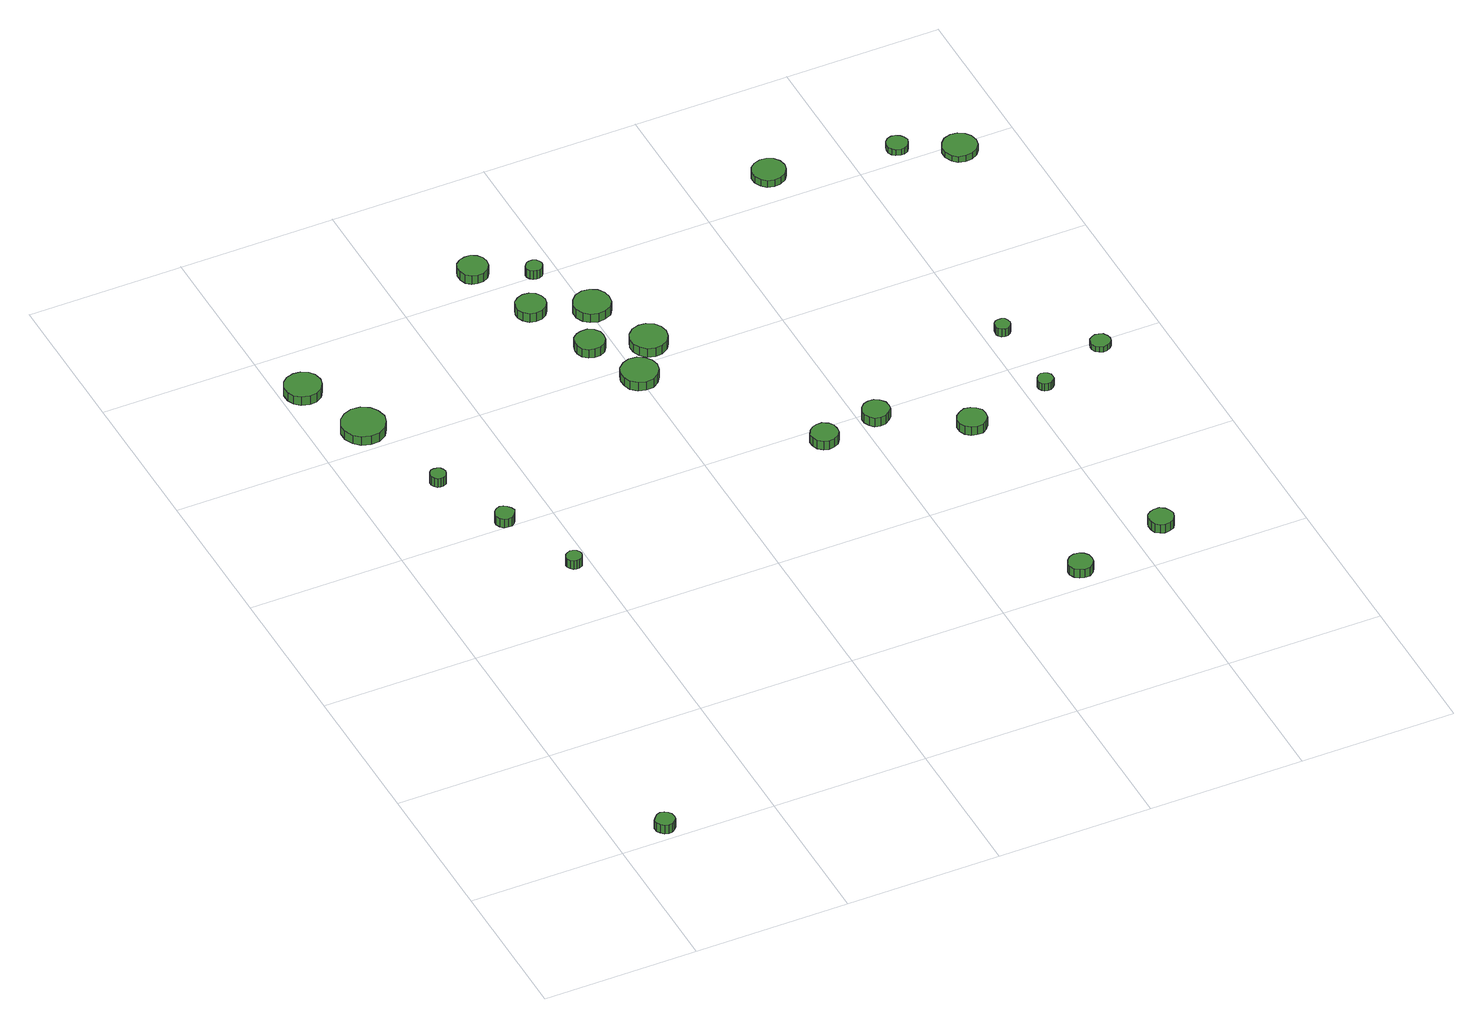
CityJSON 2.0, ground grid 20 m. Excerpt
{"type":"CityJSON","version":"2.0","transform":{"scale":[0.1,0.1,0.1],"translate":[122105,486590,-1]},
"CityObjects":{
"tree1":{"type":"SolitaryVegetationObject","attributes":{"function":"something"},"geometry":[{"type":"MultiSurface","lod":"1","boundaries":[[[0,1,2,3,4,5,6,7,8,9,10,11,12,13,14]],[[15,16,17,18,19,20,21,22,23,24,25,26,27,28,29]],[[0,29,28,1]],[[1,28,27,2]],[[2,27,26,3]],[[3,26,25,4]],[[4,25,24,5]],[[5,24,23,6]],[[6,23,22,7]],[[7,22,21,8]],[[8,21,20,9]],[[9,20,19,10]],[[10,19,18,11]],[[11,18,17,12]],[[12,17,16,13]],[[13,16,15,14]],[[14,15,29,0]]]}]},
"tree2":{"type":"SolitaryVegetationObject","attributes":{"function":"something"},"geometry":[{"type":"MultiSurface","lod":"1","boundaries":[[[30,31,32,33,34,35,36,37,38,39,40,41,42,43,44]],[[45,46,47,48,49,50,51,52,53,54,55,56,57,58,59]],[[30,59,58,31]],[[31,58,57,32]],[[32,57,56,33]],[[33,56,55,34]],[[34,55,54,35]],[[35,54,53,36]],[[36,53,52,37]],[[37,52,51,38]],[[38,51,50,39]],[[39,50,49,40]],[[40,49,48,41]],[[41,48,47,42]],[[42,47,46,43]],[[43,46,45,44]],[[44,45,59,30]]]}]},
"tree3":{"type":"SolitaryVegetationObject","attributes":{"function":"something"},"geometry":[{"type":"MultiSurface","lod":"1","boundaries":[[[60,61,62,63,64,65,66,67,68,69,70,71,72,73,74]],[[75,76,77,78,79,80,81,82,83,84,85,86,87,88,89]],[[60,89,88,61]],[[61,88,87,62]],[[62,87,86,63]],[[63,86,85,64]],[[64,85,84,65]],[[65,84,83,66]],[[66,83,82,67]],[[67,82,81,68]],[[68,81,80,69]],[[69,80,79,70]],[[70,79,78,71]],[[71,78,77,72]],[[72,77,76,73]],[[73,76,75,74]],[[74,75,89,60]]]}]},
"tree4":{"type":"SolitaryVegetationObject","attributes":{"function":"something"},"geometry":[{"type":"MultiSurface","lod":"1","boundaries":[[[90,91,92,93,94,95,96,97,98,99,100,101,102,103,104]],[[105,106,107,108,109,110,111,112,113,114,115,116,117,118,119]],[[90,119,118,91]],[[91,118,117,92]],[[92,117,116,93]],[[93,116,115,94]],[[94,115,114,95]],[[95,114,113,96]],[[96,113,112,97]],[[97,112,111,98]],[[98,111,110,99]],[[99,110,109,100]],[[100,109,108,101]],[[101,108,107,102]],[[102,107,106,103]],[[103,106,105,104]],[[104,105,119,90]]]}]},
"tree5":{"type":"SolitaryVegetationObject","attributes":{"function":"something"},"geometry":[{"type":"MultiSurface","lod":"1","boundaries":[[[120,121,122,123,124,125,126,127,128,129,130,131,132,133,134]],[[135,136,137,138,139,140,141,142,143,144,145,146,147,148,149]],[[120,149,148,121]],[[121,148,147,122]],[[122,147,146,123]],[[123,146,145,124]],[[124,145,144,125]],[[125,144,143,126]],[[126,143,142,127]],[[127,142,141,128]],[[128,141,140,129]],[[129,140,139,130]],[[130,139,138,131]],[[131,138,137,132]],[[132,137,136,133]],[[133,136,135,134]],[[134,135,149,120]]]}]},
"tree6":{"type":"SolitaryVegetationObject","attributes":{"function":"something"},"geometry":[{"type":"MultiSurface","lod":"1","boundaries":[[[150,151,152,153,154,155,156,157,158,159,160,161,162,163,164]],[[165,166,167,168,169,170,171,172,173,174,175,176,177,178,179]],[[150,179,178,151]],[[151,178,177,152]],[[152,177,176,153]],[[153,176,175,154]],[[154,175,174,155]],[[155,174,173,156]],[[156,173,172,157]],[[157,172,171,158]],[[158,171,170,159]],[[159,170,169,160]],[[160,169,168,161]],[[161,168,167,162]],[[162,167,166,163]],[[163,166,165,164]],[[164,165,179,150]]]}]},
"tree7":{"type":"SolitaryVegetationObject","attributes":{"function":"something"},"geometry":[{"type":"MultiSurface","lod":"1","boundaries":[[[180,181,182,183,184,185,186,187,188,189,190,191,192,193,194]],[[195,196,197,198,199,200,201,202,203,204,205,206,207,208,209]],[[180,209,208,181]],[[181,208,207,182]],[[182,207,206,183]],[[183,206,205,184]],[[184,205,204,185]],[[185,204,203,186]],[[186,203,202,187]],[[187,202,201,188]],[[188,201,200,189]],[[189,200,199,190]],[[190,199,198,191]],[[191,198,197,192]],[[192,197,196,193]],[[193,196,195,194]],[[194,195,209,180]]]}]},
"tree8":{"type":"SolitaryVegetationObject","attributes":{"function":"something"},"geometry":[{"type":"MultiSurface","lod":"1","boundaries":[[[210,211,212,213,214,215,216,217,218,219,220,221,222,223,224]],[[225,226,227,228,229,230,231,232,233,234,235,236,237,238,239]],[[210,239,238,211]],[[211,238,237,212]],[[212,237,236,213]],[[213,236,235,214]],[[214,235,234,215]],[[215,234,233,216]],[[216,233,232,217]],[[217,232,231,218]],[[218,231,230,219]],[[219,230,229,220]],[[220,229,228,221]],[[221,228,227,222]],[[222,227,226,223]],[[223,226,225,224]],[[224,225,239,210]]]}]},
"tree9":{"type":"SolitaryVegetationObject","attributes":{"function":"something"},"geometry":[{"type":"MultiSurface","lod":"1","boundaries":[[[240,241,242,243,244,245,246,247,248,249,250,251,252,253,254]],[[255,256,257,258,259,260,261,262,263,264,265,266,267,268,269]],[[240,269,268,241]],[[241,268,267,242]],[[242,267,266,243]],[[243,266,265,244]],[[244,265,264,245]],[[245,264,263,246]],[[246,263,262,247]],[[247,262,261,248]],[[248,261,260,249]],[[249,260,259,250]],[[250,259,258,251]],[[251,258,257,252]],[[252,257,256,253]],[[253,256,255,254]],[[254,255,269,240]]]}]},
"tree10":{"type":"SolitaryVegetationObject","attributes":{"function":"something"},"geometry":[{"type":"MultiSurface","lod":"1","boundaries":[[[270,271,272,273,274,275,276,277,278,279,280,281,282,283,284]],[[285,286,287,288,289,290,291,292,293,294,295,296,297,298,299]],[[270,299,298,271]],[[271,298,297,272]],[[272,297,296,273]],[[273,296,295,274]],[[274,295,294,275]],[[275,294,293,276]],[[276,293,292,277]],[[277,292,291,278]],[[278,291,290,279]],[[279,290,289,280]],[[280,289,288,281]],[[281,288,287,282]],[[282,287,286,283]],[[283,286,285,284]],[[284,285,299,270]]]}]},
"tree11":{"type":"SolitaryVegetationObject","attributes":{"function":"something"},"geometry":[{"type":"MultiSurface","lod":"1","boundaries":[[[300,301,302,303,304,305,306,307,308,309,310,311,312,313,314]],[[315,316,317,318,319,320,321,322,323,324,325,326,327,328,329]],[[300,329,328,301]],[[301,328,327,302]],[[302,327,326,303]],[[303,326,325,304]],[[304,325,324,305]],[[305,324,323,306]],[[306,323,322,307]],[[307,322,321,308]],[[308,321,320,309]],[[309,320,319,310]],[[310,319,318,311]],[[311,318,317,312]],[[312,317,316,313]],[[313,316,315,314]],[[314,315,329,300]]]}]},
"tree12":{"type":"SolitaryVegetationObject","attributes":{"function":"something"},"geometry":[{"type":"MultiSurface","lod":"1","boundaries":[[[330,331,332,333,334,335,336,337,338,339,340,341,342,343,344]],[[345,346,347,348,349,350,351,352,353,354,355,356,357,358,359]],[[330,359,358,331]],[[331,358,357,332]],[[332,357,356,333]],[[333,356,355,334]],[[334,355,354,335]],[[335,354,353,336]],[[336,353,352,337]],[[337,352,351,338]],[[338,351,350,339]],[[339,350,349,340]],[[340,349,348,341]],[[341,348,347,342]],[[342,347,346,343]],[[343,346,345,344]],[[344,345,359,330]]]}]},
"tree13":{"type":"SolitaryVegetationObject","attributes":{"function":"something"},"geometry":[{"type":"MultiSurface","lod":"1","boundaries":[[[360,361,362,363,364,365,366,367,368,369,370,371,372,373,374]],[[375,376,377,378,379,380,381,382,383,384,385,386,387,388,389]],[[360,389,388,361]],[[361,388,387,362]],[[362,387,386,363]],[[363,386,385,364]],[[364,385,384,365]],[[365,384,383,366]],[[366,383,382,367]],[[367,382,381,368]],[[368,381,380,369]],[[369,380,379,370]],[[370,379,378,371]],[[371,378,377,372]],[[372,377,376,373]],[[373,376,375,374]],[[374,375,389,360]]]}]},
"tree14":{"type":"SolitaryVegetationObject","attributes":{"function":"something"},"geometry":[{"type":"MultiSurface","lod":"1","boundaries":[[[390,391,392,393,394,395,396,397,398,399,400,401,402,403,404]],[[405,406,407,408,409,410,411,412,413,414,415,416,417,418,419]],[[390,419,418,391]],[[391,418,417,392]],[[392,417,416,393]],[[393,416,415,394]],[[394,415,414,395]],[[395,414,413,396]],[[396,413,412,397]],[[397,412,411,398]],[[398,411,410,399]],[[399,410,409,400]],[[400,409,408,401]],[[401,408,407,402]],[[402,407,406,403]],[[403,406,405,404]],[[404,405,419,390]]]}]},
"tree15":{"type":"SolitaryVegetationObject","attributes":{"function":"something"},"geometry":[{"type":"MultiSurface","lod":"1","boundaries":[[[420,421,422,423,424,425,426,427,428,429,430,431,432,433,434]],[[435,436,437,438,439,440,441,442,443,444,445,446,447,448,449]],[[420,449,448,421]],[[421,448,447,422]],[[422,447,446,423]],[[423,446,445,424]],[[424,445,444,425]],[[425,444,443,426]],[[426,443,442,427]],[[427,442,441,428]],[[428,441,440,429]],[[429,440,439,430]],[[430,439,438,431]],[[431,438,437,432]],[[432,437,436,433]],[[433,436,435,434]],[[434,435,449,420]]]}]},
"tree16":{"type":"SolitaryVegetationObject","attributes":{"function":"something"},"geometry":[{"type":"MultiSurface","lod":"1","boundaries":[[[450,451,452,453,454,455,456,457,458,459,460,461,462,463,464]],[[465,466,467,468,469,470,471,472,473,474,475,476,477,478,479]],[[450,479,478,451]],[[451,478,477,452]],[[452,477,476,453]],[[453,476,475,454]],[[454,475,474,455]],[[455,474,473,456]],[[456,473,472,457]],[[457,472,471,458]],[[458,471,470,459]],[[459,470,469,460]],[[460,469,468,461]],[[461,468,467,462]],[[462,467,466,463]],[[463,466,465,464]],[[464,465,479,450]]]}]},
"tree17":{"type":"SolitaryVegetationObject","attributes":{"function":"something"},"geometry":[{"type":"MultiSurface","lod":"1","boundaries":[[[480,481,482,483,484,485,486,487,488,489,490,491,492,493,494]],[[495,496,497,498,499,500,501,502,503,504,505,506,507,508,509]],[[480,509,508,481]],[[481,508,507,482]],[[482,507,506,483]],[[483,506,505,484]],[[484,505,504,485]],[[485,504,503,486]],[[486,503,502,487]],[[487,502,501,488]],[[488,501,500,489]],[[489,500,499,490]],[[490,499,498,491]],[[491,498,497,492]],[[492,497,496,493]],[[493,496,495,494]],[[494,495,509,480]]]}]},
"tree18":{"type":"SolitaryVegetationObject","attributes":{"function":"something"},"geometry":[{"type":"MultiSurface","lod":"1","boundaries":[[[510,511,512,513,514,515,516,517,518,519,520,521,522,523,524]],[[525,526,527,528,529,530,531,532,533,534,535,536,537,538,539]],[[510,539,538,511]],[[511,538,537,512]],[[512,537,536,513]],[[513,536,535,514]],[[514,535,534,515]],[[515,534,533,516]],[[516,533,532,517]],[[517,532,531,518]],[[518,531,530,519]],[[519,530,529,520]],[[520,529,528,521]],[[521,528,527,522]],[[522,527,526,523]],[[523,526,525,524]],[[524,525,539,510]]]}]},
"tree19":{"type":"SolitaryVegetationObject","attributes":{"function":"something"},"geometry":[{"type":"MultiSurface","lod":"1","boundaries":[[[540,541,542,543,544,545,546,547,548,549,550,551,552,553,554]],[[555,556,557,558,559,560,561,562,563,564,565,566,567,568,569]],[[540,569,568,541]],[[541,568,567,542]],[[542,567,566,543]],[[543,566,565,544]],[[544,565,564,545]],[[545,564,563,546]],[[546,563,562,547]],[[547,562,561,548]],[[548,561,560,549]],[[549,560,559,550]],[[550,559,558,551]],[[551,558,557,552]],[[552,557,556,553]],[[553,556,555,554]],[[554,555,569,540]]]}]},
"tree20":{"type":"SolitaryVegetationObject","attributes":{"function":"something"},"geometry":[{"type":"MultiSurface","lod":"1","boundaries":[[[570,571,572,573,574,575,576,577,578,579,580,581,582,583,584]],[[585,586,587,588,589,590,591,592,593,594,595,596,597,598,599]],[[570,599,598,571]],[[571,598,597,572]],[[572,597,596,573]],[[573,596,595,574]],[[574,595,594,575]],[[575,594,593,576]],[[576,593,592,577]],[[577,592,591,578]],[[578,591,590,579]],[[579,590,589,580]],[[580,589,588,581]],[[581,588,587,582]],[[582,587,586,583]],[[583,586,585,584]],[[584,585,599,570]]]}]},
"tree21":{"type":"SolitaryVegetationObject","attributes":{"function":"something"},"geometry":[{"type":"MultiSurface","lod":"1","boundaries":[[[600,601,602,603,604,605,606,607,608,609,610,611,612,613,614]],[[615,616,617,618,619,620,621,622,623,624,625,626,627,628,629]],[[600,629,628,601]],[[601,628,627,602]],[[602,627,626,603]],[[603,626,625,604]],[[604,625,624,605]],[[605,624,623,606]],[[606,623,622,607]],[[607,622,621,608]],[[608,621,620,609]],[[609,620,619,610]],[[610,619,618,611]],[[611,618,617,612]],[[612,617,616,613]],[[613,616,615,614]],[[614,615,629,600]]]}]},
"tree22":{"type":"SolitaryVegetationObject","attributes":{"function":"something"},"geometry":[{"type":"MultiSurface","lod":"1","boundaries":[[[630,631,632,633,634,635,636,637,638,639,640,641,642,643,644]],[[645,646,647,648,649,650,651,652,653,654,655,656,657,658,659]],[[630,659,658,631]],[[631,658,657,632]],[[632,657,656,633]],[[633,656,655,634]],[[634,655,654,635]],[[635,654,653,636]],[[636,653,652,637]],[[637,652,651,638]],[[638,651,650,639]],[[639,650,649,640]],[[640,649,648,641]],[[641,648,647,642]],[[642,647,646,643]],[[643,646,645,644]],[[644,645,659,630]]]}]},
"tree23":{"type":"SolitaryVegetationObject","attributes":{"function":"something"},"geometry":[{"type":"MultiSurface","lod":"1","boundaries":[[[660,661,662,663,664,665,666,667,668,669,670,671,672,673,674]],[[675,676,677,678,679,680,681,682,683,684,685,686,687,688,689]],[[660,689,688,661]],[[661,688,687,662]],[[662,687,686,663]],[[663,686,685,664]],[[664,685,684,665]],[[665,684,683,666]],[[666,683,682,667]],[[667,682,681,668]],[[668,681,680,669]],[[669,680,679,670]],[[670,679,678,671]],[[671,678,677,672]],[[672,677,676,673]],[[673,676,675,674]],[[674,675,689,660]]]}]},
"tree24":{"type":"SolitaryVegetationObject","attributes":{"function":"something"},"geometry":[{"type":"MultiSurface","lod":"1","boundaries":[[[690,691,692,693,694,695,696,697,698,699,700,701,702,703,704]],[[705,706,707,708,709,710,711,712,713,714,715,716,717,718,719]],[[690,719,718,691]],[[691,718,717,692]],[[692,717,716,693]],[[693,716,715,694]],[[694,715,714,695]],[[695,714,713,696]],[[696,713,712,697]],[[697,712,711,698]],[[698,711,710,699]],[[699,710,709,700]],[[700,709,708,701]],[[701,708,707,702]],[[702,707,706,703]],[[703,706,705,704]],[[704,705,719,690]]]}]}
},
"vertices":[
[79,22,18],[78,27,18],[75,31,18],[71,34,18],[66,35,18],[61,33,18],[57,29,18],[54,25,18],[54,19,18],[57,15,18],[61,11,18],[66,9,18],[71,10,18],[75,13,18],[78,17,18],[78,17,5],[75,13,5],[71,10,5],[66,9,5],[61,11,5],[57,15,5],[54,19,5],[54,25,5],[57,29,5],[61,33,5],[66,35,5],[71,34,5],[75,31,5],[78,27,5],[79,22,5],
[48,919,27],[46,929,27],[41,936,27],[32,941,27],[23,942,27],[13,939,27],[6,933,27],[2,924,27],[2,914,27],[6,905,27],[13,899,27],[23,896,27],[32,897,27],[41,902,27],[46,910,27],[46,910,14],[41,902,14],[32,897,14],[23,896,14],[13,899,14],[6,905,14],[2,914,14],[2,924,14],[6,933,14],[13,939,14],[23,942,14],[32,941,14],[41,936,14],[46,929,14],[48,919,14],
[87,825,27],[84,837,27],[78,846,27],[68,852,27],[56,853,27],[45,849,27],[37,842,27],[32,831,27],[32,820,27],[37,809,27],[45,802,27],[56,798,27],[68,799,27],[78,805,27],[84,814,27],[84,814,14],[78,805,14],[68,799,14],[56,798,14],[45,802,14],[37,809,14],[32,820,14],[32,831,14],[37,842,14],[45,849,14],[56,853,14],[68,852,14],[78,846,14],[84,837,14],[87,825,14],
[108,703,26],[107,707,26],[105,710,26],[101,712,26],[97,713,26],[93,712,26],[90,709,26],[88,705,26],[88,701,26],[90,697,26],[93,694,26],[97,693,26],[101,693,26],[105,695,26],[107,699,26],[107,699,13],[105,695,13],[101,693,13],[97,693,13],[93,694,13],[90,697,13],[88,701,13],[88,705,13],[90,709,13],[93,712,13],[97,713,13],[101,712,13],[105,710,13],[107,707,13],[108,703,13],
[149,600,29],[147,605,29],[144,609,29],[140,612,29],[135,613,29],[130,611,29],[126,607,29],[124,603,29],[124,598,29],[126,593,29],[130,589,29],[135,588,29],[140,588,29],[144,591,29],[147,595,29],[147,595,16],[144,591,16],[140,588,16],[135,588,16],[130,589,16],[126,593,16],[124,598,16],[124,603,16],[126,607,16],[130,611,16],[135,613,16],[140,612,16],[144,609,16],[147,605,16],[149,600,16],
[184,490,32],[183,494,32],[181,497,32],[177,499,32],[173,500,32],[169,498,32],[166,496,32],[164,492,32],[164,488,32],[166,484,32],[169,481,32],[173,480,32],[177,480,32],[181,482,32],[183,486,32],[183,486,19],[181,482,19],[177,480,19],[173,480,19],[169,481,19],[166,484,19],[164,488,19],[164,492,19],[166,496,19],[169,498,19],[173,500,19],[177,499,19],[181,497,19],[183,494,19],[184,490,19],
[321,1029,26],[320,1036,26],[315,1043,26],[308,1047,26],[300,1047,26],[293,1045,26],[287,1040,26],[284,1033,26],[284,1025,26],[287,1017,26],[293,1012,26],[300,1010,26],[308,1010,26],[315,1014,26],[320,1021,26],[320,1021,13],[315,1014,13],[308,1010,13],[300,1010,13],[293,1012,13],[287,1017,13],[284,1025,13],[284,1033,13],[287,1040,13],[293,1045,13],[300,1047,13],[308,1047,13],[315,1043,13],[320,1036,13],[321,1029,13],
[353,936,26],[351,944,26],[347,950,26],[340,954,26],[332,955,26],[324,952,26],[318,947,26],[315,940,26],[315,932,26],[318,925,26],[324,919,26],[332,917,26],[340,918,26],[347,922,26],[351,928,26],[351,928,13],[347,922,13],[340,918,13],[332,917,13],[324,919,13],[318,925,13],[315,932,13],[315,940,13],[318,947,13],[324,952,13],[332,955,13],[340,954,13],[347,950,13],[351,944,13],[353,936,13],
[386,845,27],[385,852,27],[380,859,27],[373,863,27],[365,863,27],[358,861,27],[352,856,27],[349,848,27],[349,841,27],[352,833,27],[358,828,27],[365,826,27],[373,826,27],[380,830,27],[385,837,27],[385,837,14],[380,830,14],[373,826,14],[365,826,14],[358,828,14],[352,833,14],[349,841,14],[349,848,14],[352,856,14],[358,861,14],[365,863,14],[373,863,14],[380,859,14],[385,852,14],[386,845,14],
[419,768,28],[417,777,28],[411,785,28],[403,790,28],[393,791,28],[384,788,28],[376,781,28],[373,772,28],[373,763,28],[376,754,28],[384,747,28],[393,744,28],[403,745,28],[411,750,28],[417,758,28],[417,758,15],[411,750,15],[403,745,15],[393,744,15],[384,747,15],[376,754,15],[373,763,15],[373,772,15],[376,781,15],[384,788,15],[393,791,15],[403,790,15],[411,785,15],[417,777,15],[419,768,15],
[379,998,25],[378,1002,25],[375,1006,25],[371,1008,25],[367,1008,25],[363,1007,25],[360,1004,25],[358,1000,25],[358,996,25],[360,992,25],[363,989,25],[367,988,25],[371,988,25],[375,990,25],[378,994,25],[378,994,12],[375,990,12],[371,988,12],[367,988,12],[363,989,12],[360,992,12],[358,996,12],[358,1000,12],[360,1004,12],[363,1007,12],[367,1008,12],[371,1008,12],[375,1006,12],[378,1002,12],[379,998,12],
[424,908,25],[422,917,25],[417,925,25],[408,930,25],[399,931,25],[389,928,25],[382,921,25],[378,913,25],[378,903,25],[382,894,25],[389,888,25],[399,885,25],[408,886,25],[417,890,25],[422,898,25],[422,898,12],[417,890,12],[408,886,12],[399,885,12],[389,888,12],[382,894,12],[378,903,12],[378,913,12],[382,921,12],[389,928,12],[399,931,12],[408,930,12],[417,925,12],[422,917,12],[424,908,12],
[456,820,27],[454,829,27],[449,837,27],[440,842,27],[431,843,27],[421,840,27],[414,833,27],[410,824,27],[410,815,27],[414,806,27],[421,799,27],[431,796,27],[440,797,27],[449,802,27],[454,810,27],[454,810,14],[449,802,14],[440,797,14],[431,796,14],[421,799,14],[414,806,14],[410,815,14],[410,824,14],[414,833,14],[421,840,14],[431,843,14],[440,842,14],[449,837,14],[454,829,14],[456,820,14],
[558,565,31],[557,572,31],[553,578,31],[546,582,31],[539,582,31],[533,580,31],[527,575,31],[524,569,31],[524,562,31],[527,555,31],[533,550,31],[539,548,31],[546,549,31],[553,552,31],[557,558,31],[557,558,18],[553,552,18],[546,549,18],[539,548,18],[533,550,18],[527,555,18],[524,562,18],[524,569,18],[527,575,18],[533,580,18],[539,582,18],[546,582,18],[553,578,18],[557,572,18],[558,565,18],
[727,220,29],[726,227,29],[722,232,29],[717,235,29],[710,236,29],[704,234,29],[699,229,29],[696,223,29],[696,217,29],[699,211,29],[704,207,29],[710,205,29],[717,205,29],[722,209,29],[726,214,29],[726,214,16],[722,209,16],[717,205,16],[710,205,16],[704,207,16],[699,211,16],[696,217,16],[696,223,16],[699,229,16],[704,234,16],[710,236,16],[717,235,16],[722,232,16],[726,227,16],[727,220,16],
[634,581,27],[633,588,27],[628,594,27],[622,598,27],[615,598,27],[608,596,27],[603,591,27],[600,585,27],[600,578,27],[603,571,27],[608,566,27],[615,564,27],[622,565,27],[628,569,27],[633,574,27],[633,574,14],[628,569,14],[622,565,14],[615,564,14],[608,566,14],[603,571,14],[600,578,14],[600,585,14],[603,591,14],[608,596,14],[615,598,14],[622,598,14],[628,594,14],[633,588,14],[634,581,14],
[733,522,23],[732,529,23],[727,535,23],[721,539,23],[713,540,23],[706,537,23],[700,532,23],[697,526,23],[697,518,23],[700,511,23],[706,506,23],[713,504,23],[721,504,23],[727,508,23],[732,514,23],[732,514,10],[727,508,10],[721,504,10],[713,504,10],[706,506,10],[700,511,10],[697,518,10],[697,526,10],[700,532,10],[706,537,10],[713,540,10],[721,539,10],[727,535,10],[732,529,10],[733,522,10],
[854,262,21],[852,268,21],[849,273,21],[843,277,21],[836,277,21],[830,275,21],[825,271,21],[823,265,21],[823,258,21],[825,252,21],[830,248,21],[836,246,21],[843,247,21],[849,250,21],[852,255,21],[852,255,8],[849,250,8],[843,247,8],[836,246,8],[830,248,8],[825,252,8],[823,258,8],[823,265,8],[825,271,8],[830,275,8],[836,277,8],[843,277,8],[849,273,8],[852,268,8],[854,262,8],
[837,553,18],[837,557,18],[834,561,18],[830,563,18],[826,564,18],[822,562,18],[819,559,18],[817,555,18],[817,551,18],[819,547,18],[822,544,18],[826,543,18],[830,543,18],[834,546,18],[837,549,18],[837,549,7],[834,546,7],[830,543,7],[826,543,7],[822,544,7],[819,547,7],[817,551,7],[817,555,7],[819,559,7],[822,562,7],[826,564,7],[830,563,7],[834,561,7],[837,557,7],[837,553,7],
[720,1040,20],[718,1049,20],[713,1056,20],[705,1060,20],[697,1061,20],[688,1058,20],[682,1053,20],[678,1045,20],[678,1036,20],[682,1028,20],[688,1022,20],[697,1020,20],[705,1021,20],[713,1025,20],[718,1032,20],[718,1032,10],[713,1025,10],[705,1021,10],[697,1020,10],[688,1022,10],[682,1028,10],[678,1036,10],[678,1045,10],[682,1053,10],[688,1058,10],[697,1061,10],[705,1060,10],[713,1056,10],[718,1049,10],[720,1040,10],
[834,663,20],[833,667,20],[831,671,20],[827,673,20],[823,673,20],[819,672,20],[816,669,20],[815,665,20],[815,661,20],[816,658,20],[819,655,20],[823,654,20],[827,654,20],[831,656,20],[833,659,20],[833,659,8],[831,656,8],[827,654,8],[823,654,8],[819,655,8],[816,658,8],[815,661,8],[815,665,8],[816,669,8],[819,672,8],[823,673,8],[827,673,8],[831,671,8],[833,667,8],[834,663,8],
[930,589,16],[929,594,16],[926,599,16],[921,601,16],[916,602,16],[911,600,16],[907,597,16],[905,592,16],[905,587,16],[907,582,16],[911,579,16],[916,577,16],[921,578,16],[926,580,16],[929,584,16],[929,584,8],[926,580,8],[921,578,8],[916,577,8],[911,579,8],[907,582,8],[905,587,8],[905,592,8],[907,597,8],[911,600,8],[916,602,8],[921,601,8],[926,599,8],[929,594,8],[930,589,8],
[872,1019,19],[870,1025,19],[867,1029,19],[862,1032,19],[857,1033,19],[851,1031,19],[847,1027,19],[845,1022,19],[845,1016,19],[847,1011,19],[851,1008,19],[857,1006,19],[862,1006,19],[867,1009,19],[870,1014,19],[870,1014,10],[867,1009,10],[862,1006,10],[857,1006,10],[851,1008,10],[847,1011,10],[845,1016,10],[845,1022,10],[847,1027,10],[851,1031,10],[857,1033,10],[862,1032,10],[867,1029,10],[870,1025,10],[872,1019,10],
[945,983,19],[943,992,19],[938,999,19],[930,1004,19],[921,1005,19],[912,1002,19],[906,996,19],[902,988,19],[902,979,19],[906,970,19],[912,964,19],[921,962,19],[930,963,19],[938,967,19],[943,974,19],[943,974,10],[938,967,10],[930,963,10],[921,962,10],[912,964,10],[906,970,10],[902,979,10],[902,988,10],[906,996,10],[912,1002,10],[921,1005,10],[930,1004,10],[938,999,10],[943,992,10],[945,983,10]
]}
